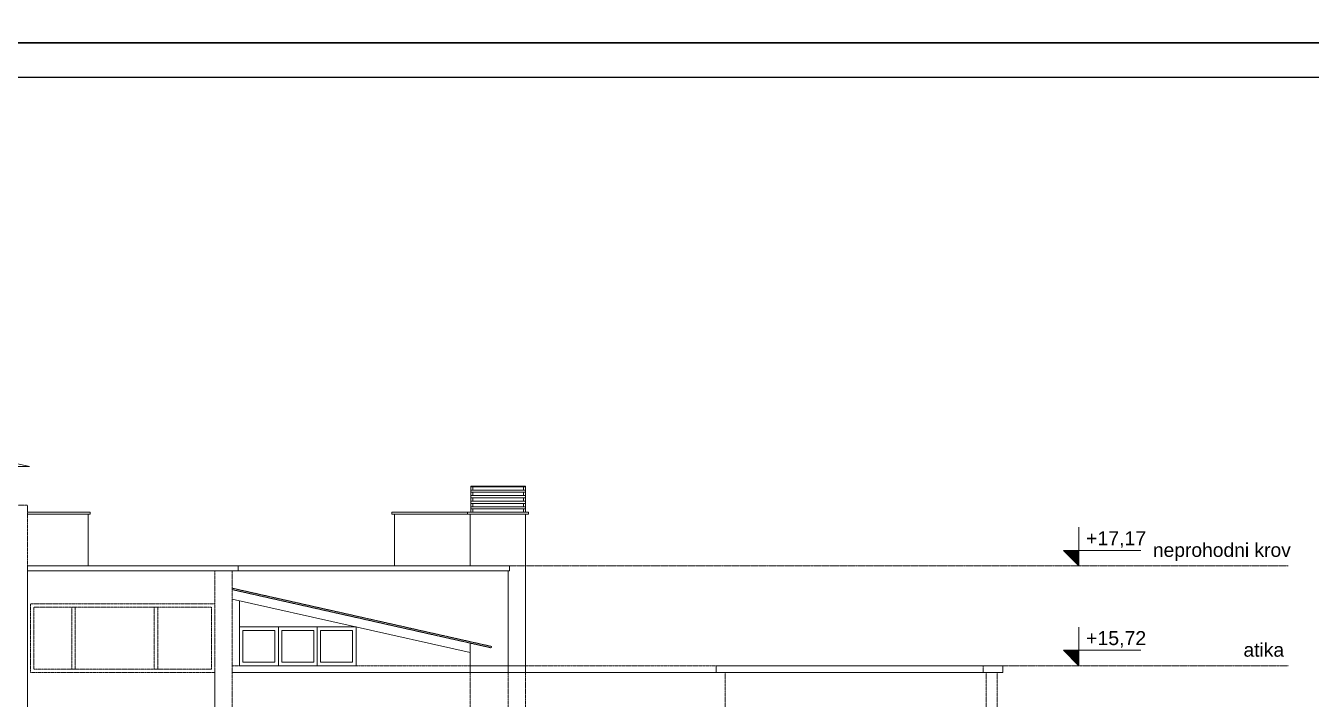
# Model space of a CAD drawing. Header units: millimetres. Extents: x -701 to 470890, y -446843 to -116129.
# Drawn here: x 209470 to 211338, y -225981 to -225003 of the extents above; entities that cross this region are included whole.
import ezdxf

# ---------------------------------------------------------------- set-up
doc = ezdxf.new("R2010")
doc.units = ezdxf.units.MM
for name, pattern in [('ACAD_ISO03W100', [30, 12, -18]), ('DASHED2', [0.375, 0.25, -0.125]), ('HIDDEN', [0.375, 0.25, -0.125])]:
    doc.linetypes.add(name, pattern=pattern)
doc.layers.add('05-podgled-tanko', color=144, linetype='HIDDEN', lineweight=0)
doc.layers.add('07-kote', color=70, linetype='Continuous', lineweight=9)
doc.layers.add('Kucni_broj', color=2, linetype='Continuous', plot=False)
doc.layers.add('SAST_Linija sastavnice', color=255, linetype='Continuous', plot=False)
doc.styles.add('GENERATED_STYLE_1', font='arial.ttf')
doc.styles.add('tahoma10', font='tahoma.ttf', dxfattribs={"height": 2})

msp = doc.modelspace()

# ---------------------------------------------------------------- hatches: boundary and pattern name
at = {"layer": '07-kote'}
h = msp.add_hatch(color=7, dxfattribs=at)
h.dxf.hatch_style = 1
h.paths.add_polyline_path([(211000.15, -225764.77), (210977.65, -225764.77), (211000.15, -225787.27)])
h = msp.add_hatch(color=7, dxfattribs=at)
h.dxf.hatch_style = 1
h.paths.add_polyline_path([(211000.15, -225909.77), (210977.65, -225909.77), (211000.15, -225932.27)])

# ---------------------------------------------------------------- linework, layer by layer
at = {"layer": '05-podgled-tanko', "linetype": 'ByBlock', "ltscale": 5}
for points in [[(209371.51, -225642.94), (209476.18, -225642.94), (209476.18, -225642.94), (209428.26, -225632.43), (209371.51, -225642.94)], [(210116.85, -225671.22), (210196.22, -225671.22), (210196.22, -225672.31), (210116.85, -225672.31)], [(210116.85, -225672.31), (210119.83, -225672.31), (210119.83, -225677.13), (210116.85, -225677.13)], [(210116.85, -225677.13), (210196.22, -225677.13), (210196.22, -225680.34), (210116.85, -225680.34)], [(210116.85, -225680.34), (210119.83, -225680.34), (210119.83, -225685.17), (210116.85, -225685.17)], [(210116.85, -225685.17), (210196.22, -225685.17), (210196.22, -225688.38), (210116.85, -225688.38)], [(210196.22, -225672.31), (210193.24, -225672.31), (210193.24, -225677.13), (210196.22, -225677.13)], [(210196.22, -225680.34), (210193.24, -225680.34), (210193.24, -225685.17), (210196.22, -225685.17)], [(210116.85, -225688.38), (210119.83, -225688.38), (210119.83, -225693.2), (210116.85, -225693.2)], [(210116.85, -225693.2), (210196.22, -225693.2), (210196.22, -225696.41), (210116.85, -225696.41)], [(210116.85, -225696.41), (210119.83, -225696.41), (210119.83, -225701.24), (210116.85, -225701.24)], [(210116.85, -225701.24), (210196.22, -225701.24), (210196.22, -225704.45), (210116.85, -225704.45)], [(210116.85, -225704.45), (210119.83, -225704.45), (210119.83, -225709.27), (210116.85, -225709.27)], [(210196.22, -225688.38), (210193.24, -225688.38), (210193.24, -225693.2), (210196.22, -225693.2)], [(210196.22, -225696.41), (210193.24, -225696.41), (210193.24, -225701.24), (210196.22, -225701.24)], [(210196.22, -225704.45), (210193.24, -225704.45), (210193.24, -225709.27), (210196.22, -225709.27)], [(210002.38, -225709.27), (210111.95, -225709.27), (210111.95, -225712.36), (210002.38, -225712.36)], [(210116.22, -225787.27), (210006.22, -225787.27), (210006.22, -225712.36), (210116.22, -225712.36)], [(210111.95, -225709.27), (210200.49, -225709.27), (210200.49, -225712.36), (210111.95, -225712.36)], [(209473.22, -225787.27), (209779.08, -225787.27), (209779.08, -225794.54), (209473.22, -225794.54)], [(210172.9, -225794.54), (209779.08, -225794.54), (209779.08, -225787.27), (210172.9, -225787.27)], [(209780.96, -225932.27), (209837.38, -225932.27), (209837.38, -225875.85), (209780.96, -225875.85)], [(209785.96, -225927.27), (209832.38, -225927.27), (209832.38, -225880.85), (209785.96, -225880.85)], [(209837.38, -225932.27), (209893.8, -225932.27), (209893.8, -225875.85), (209837.38, -225875.85)], [(209842.38, -225927.27), (209888.8, -225927.27), (209888.8, -225880.85), (209842.38, -225880.85)], [(209893.8, -225932.27), (209950.22, -225932.27), (209950.22, -225875.85), (209893.8, -225875.85)], [(209898.8, -225927.27), (209945.22, -225927.27), (209945.22, -225880.85), (209898.8, -225880.85)], [(210473.28, -225942.27), (210889.85, -225942.27), (210889.85, -225932.27), (210473.28, -225932.27)]]:
    msp.add_lwpolyline(points, close=True, dxfattribs=at)
at = {"layer": '05-podgled-tanko'}
for points in [[(209373.22, -225932.27), (209373.22, -225699.27), (209473.22, -225699.27), (209473.22, -227345.27), (209477.22, -227345.27)], [(209473.22, -227574.27), (209473.22, -225797.49)], [(209745.22, -225794.54), (209770.22, -225794.54), (209770.22, -227224.27), (209745.22, -227224.27), (209745.22, -225794.54)], [(209770.22, -225819.63), (210147.02, -225904.27), (210146.43, -225906.18), (209770.22, -225821.67)], [(209477.22, -225842.27), (209477.22, -225942.27), (209745.22, -225942.27), (209745.22, -225842.27), (209477.22, -225842.27)], [(209770.22, -225942.27), (210889.85, -225942.27), (210889.85, -225932.27), (209770.22, -225932.27)], [(210881.22, -226095.27), (210881.22, -225942.27), (209770.22, -225942.27)], [(210486.22, -227574.27), (210486.22, -225942.27), (210511.22, -225942.27)]]:
    msp.add_lwpolyline(points, dxfattribs=at).dxf.unprotected_set("ltscale", 0)
at = {"layer": '05-podgled-tanko', "linetype": 'ByBlock', "ltscale": 5}
for points in [[(209473.22, -225709.27), (209564.24, -225709.27), (209564.24, -225712.36), (209473.22, -225712.36)], [(209473.22, -225712.36), (209561.22, -225712.36), (209561.22, -225787.27)], [(210116.22, -225787.27), (210116.22, -225712.36), (210196.22, -225712.36), (210196.22, -225932.27), (210116.22, -225932.27), (210116.22, -225899.39)], [(209770.22, -225794.54), (210171.22, -225794.54), (210171.22, -225932.27)], [(209770.22, -225835.41), (210116.22, -225913.14)], [(209780.96, -225932.27), (209780.96, -225837.83)], [(210116.22, -225932.27), (210116.22, -225942.27)], [(210171.22, -225932.27), (210171.22, -225942.27)], [(210196.22, -225932.27), (210196.22, -225942.27)]]:
    msp.add_lwpolyline(points, dxfattribs=at)
at = {"layer": '05-podgled-tanko'}
for points in [[(209482.22, -225847.27), (209482.22, -225937.27), (209740.22, -225937.27), (209740.22, -225847.27)], [(209537.22, -225847.27), (209542.22, -225847.27), (209542.22, -225937.27), (209537.22, -225937.27)], [(209657.22, -225847.27), (209662.22, -225847.27), (209662.22, -225937.27), (209657.22, -225937.27)]]:
    msp.add_lwpolyline(points, close=True, dxfattribs=at).dxf.unprotected_set("ltscale", 0)
at = {"layer": '05-podgled-tanko', "ltscale": 5}
msp.add_lwpolyline([(209745.22, -226095.27), (209745.22, -225919.27)], dxfattribs=at)
at = {"layer": '05-podgled-tanko', "linetype": 'ACAD_ISO03W100', "ltscale": 0.005}
for points in [[(208281.22, -225942.27), (208281.22, -226065.27), (210865.22, -226065.27), (210865.22, -225942.27), (210861.22, -225942.27)], [(210116.22, -225942.27), (210116.22, -226065.27)], [(210171.22, -225942.27), (210171.22, -226065.27)], [(210196.22, -225942.27), (210196.22, -226065.27)], [(210861.22, -225942.27), (210861.22, -225932.27)]]:
    msp.add_lwpolyline(points, dxfattribs=at)
at = {"layer": '07-kote'}
for p, q in [((211000.15, -225787.27), (211000.15, -225731.02)), ((211000.15, -225787.27), (211000.15, -225731.02)), ((211090.15, -225764.77), (210977.65, -225764.77)), ((211000.15, -225787.27), (210977.65, -225764.77)), ((211000.15, -225932.27), (211000.15, -225876.02)), ((211000.15, -225932.27), (211000.15, -225876.02)), ((211090.15, -225909.77), (210977.65, -225909.77)), ((211000.15, -225932.27), (210977.65, -225909.77))]:
    msp.add_line(p, q, dxfattribs=at)
at = {"layer": '07-kote', "linetype": 'DASHED2'}
for points in [[(209905.65, -225787.27), (211304.39, -225787.27)], [(210864.85, -225932.27), (211304.39, -225932.27)]]:
    msp.add_lwpolyline(points, dxfattribs=at)
at = {"layer": 'Kucni_broj'}
for points in [[(207777.02, -220827.75), (213717.02, -220827.75), (213717.02, -225027.75), (207777.02, -225027.75)], [(207777.02, -225027.75), (213717.02, -225027.75), (213717.02, -220827.75), (207777.02, -220827.75)], [(207777.02, -225027.75), (213717.02, -225027.75), (213717.02, -229227.75), (207777.02, -229227.75)], [(207777.02, -229227.75), (213717.02, -229227.75), (213717.02, -225027.75), (207777.02, -225027.75)]]:
    msp.add_lwpolyline(points, close=True, dxfattribs=at)
at = {"layer": 'SAST_Linija sastavnice'}
msp.add_lwpolyline([(208029.02, -229177.75), (213667.02, -229177.75), (213667.02, -225077.75), (208029.02, -225077.75)], close=True, dxfattribs=at)

# ---------------------------------------------------------------- texts
at = {"layer": '07-kote', "char_height": 20.25, "width": 2974.003, "attachment_point": 4, "style": 'GENERATED_STYLE_1'}
for s, insert in [('{\\fArial|b0|i0|c238|p34;+17,}17', (211010.51, -225748.99)), ('{\\fArial|b0|i0|c238|p34;+15,}72', (211010.51, -225893.99))]:
    msp.add_mtext(s, dxfattribs=dict(at, insert=insert))
at = {"layer": '07-kote', "linetype": 'DASHED2', "char_height": 20, "attachment_point": 1, "style": 'tahoma10'}
for s, insert in [('{\\fArial|b0|i0|c238|p34;neprohodni krov}', (211107.58, -225754.15)), ('{\\fArial|b0|i0|c238|p34;atika}', (211239.15, -225899.15))]:
    msp.add_mtext_dynamic_manual_height_columns(s, width=728.1474, gutter_width=10, heights=[0], dxfattribs=dict(at, insert=insert))

doc.saveas('drawing.dxf')
